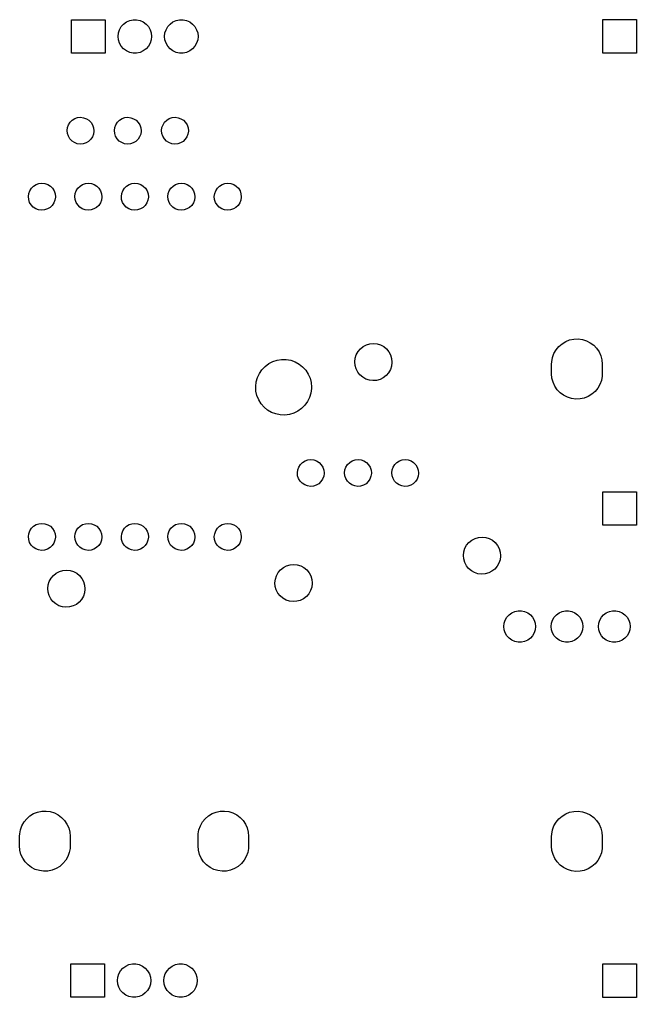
# Model space of a CAD drawing. Extents: x 74 to 204, y -141 to -34.
# Drawn here: x 106.2 to 139.4, y -140.6 to -88 of the extents above; entities that cross this region are included whole.
import ezdxf

# ---------------------------------------------------------------- set-up
doc = ezdxf.new("R2010")
doc.units = 0
doc.layers.add('BLACK', color=7, linetype='CONTINUOUS')

msp = doc.modelspace()

# ---------------------------------------------------------------- linework, layer by layer
at = {"layer": 'BLACK', "linetype": 'CONTINUOUS'}
for p, q in [((108.995, -89.81), (108.995, -88.01)), ((108.995, -88.01), (110.795, -88.01)), ((110.795, -88.01), (110.795, -89.81)), ((111.573, -88.5439), (111.667, -88.381)), ((111.667, -88.381), (111.793, -88.2412)), ((111.793, -88.2412), (111.945, -88.1306)), ((111.945, -88.1306), (112.117, -88.054)), ((112.117, -88.054), (112.301, -88.0149)), ((112.301, -88.0149), (112.489, -88.0149)), ((112.489, -88.0149), (112.673, -88.054)), ((112.673, -88.054), (112.845, -88.1306)), ((112.845, -88.1306), (112.997, -88.2412)), ((112.997, -88.2412), (113.123, -88.381)), ((113.123, -88.381), (113.217, -88.5439)), ((114.073, -88.5439), (114.167, -88.381)), ((114.167, -88.381), (114.293, -88.2412)), ((114.293, -88.2412), (114.445, -88.1306)), ((114.445, -88.1306), (114.617, -88.054)), ((114.617, -88.054), (114.801, -88.0149)), ((114.801, -88.0149), (114.989, -88.0149)), ((114.989, -88.0149), (115.173, -88.054)), ((115.173, -88.054), (115.345, -88.1306)), ((115.345, -88.1306), (115.497, -88.2412)), ((115.497, -88.2412), (115.623, -88.381)), ((115.623, -88.381), (115.717, -88.5439)), ((137.57, -89.8), (137.57, -88)), ((137.57, -88), (139.37, -88)), ((139.37, -88), (139.37, -89.8)), ((111.495, -88.91), (111.515, -88.7229)), ((111.515, -89.0971), (111.495, -88.91)), ((111.515, -88.7229), (111.573, -88.5439)), ((113.217, -88.5439), (113.275, -88.7229)), ((113.275, -88.7229), (113.295, -88.91)), ((113.295, -88.91), (113.275, -89.0971)), ((113.995, -88.91), (114.015, -88.7229)), ((114.015, -89.0971), (113.995, -88.91)), ((114.015, -88.7229), (114.073, -88.5439)), ((115.717, -88.5439), (115.775, -88.7229)), ((115.775, -88.7229), (115.795, -88.91)), ((115.795, -88.91), (115.775, -89.0971)), ((111.573, -89.2761), (111.515, -89.0971)), ((111.667, -89.439), (111.573, -89.2761)), ((113.217, -89.2761), (113.123, -89.439)), ((113.275, -89.0971), (113.217, -89.2761)), ((114.073, -89.2761), (114.015, -89.0971)), ((114.167, -89.439), (114.073, -89.2761)), ((115.717, -89.2761), (115.623, -89.439)), ((115.775, -89.0971), (115.717, -89.2761)), ((110.795, -89.81), (108.995, -89.81)), ((111.793, -89.5788), (111.667, -89.439)), ((111.945, -89.6894), (111.793, -89.5788)), ((112.117, -89.766), (111.945, -89.6894)), ((112.301, -89.8051), (112.117, -89.766)), ((112.489, -89.8051), (112.301, -89.8051)), ((112.673, -89.766), (112.489, -89.8051)), ((112.845, -89.6894), (112.673, -89.766)), ((112.997, -89.5788), (112.845, -89.6894)), ((113.123, -89.439), (112.997, -89.5788)), ((114.293, -89.5788), (114.167, -89.439)), ((114.445, -89.6894), (114.293, -89.5788)), ((114.617, -89.766), (114.445, -89.6894)), ((114.801, -89.8051), (114.617, -89.766)), ((114.989, -89.8051), (114.801, -89.8051)), ((115.173, -89.766), (114.989, -89.8051)), ((115.345, -89.6894), (115.173, -89.766)), ((115.497, -89.5788), (115.345, -89.6894)), ((115.623, -89.439), (115.497, -89.5788)), ((139.37, -89.8), (137.57, -89.8)), ((108.829, -93.6599), (108.916, -93.5249)), ((108.916, -93.5249), (109.031, -93.4126)), ((109.031, -93.4126), (109.167, -93.3285)), ((109.167, -93.3285), (109.319, -93.2768)), ((109.319, -93.2768), (109.479, -93.26)), ((109.479, -93.26), (109.638, -93.279)), ((109.638, -93.279), (109.79, -93.3329)), ((109.79, -93.3329), (109.925, -93.4189)), ((109.925, -93.4189), (110.038, -93.5328)), ((110.038, -93.5328), (110.123, -93.6689)), ((111.369, -93.6599), (111.456, -93.5249)), ((111.456, -93.5249), (111.571, -93.4126)), ((111.571, -93.4126), (111.707, -93.3285)), ((111.707, -93.3285), (111.859, -93.2768)), ((111.859, -93.2768), (112.019, -93.26)), ((112.019, -93.26), (112.178, -93.279)), ((112.178, -93.279), (112.33, -93.3329)), ((112.33, -93.3329), (112.465, -93.4189)), ((112.465, -93.4189), (112.578, -93.5328)), ((112.578, -93.5328), (112.663, -93.6689)), ((113.909, -93.6599), (113.996, -93.5249)), ((113.996, -93.5249), (114.111, -93.4126)), ((114.111, -93.4126), (114.247, -93.3285)), ((114.247, -93.3285), (114.399, -93.2768)), ((114.399, -93.2768), (114.559, -93.26)), ((114.559, -93.26), (114.718, -93.279)), ((114.718, -93.279), (114.87, -93.3329)), ((114.87, -93.3329), (115.005, -93.4189)), ((115.005, -93.4189), (115.118, -93.5328)), ((115.118, -93.5328), (115.203, -93.6689)), ((108.754, -93.9699), (108.774, -93.8107)), ((108.77, -94.1297), (108.754, -93.9699)), ((108.82, -94.282), (108.77, -94.1297)), ((108.774, -93.8107), (108.829, -93.6599)), ((110.171, -94.1591), (110.114, -94.3091)), ((110.123, -93.6689), (110.176, -93.8205)), ((110.194, -94.0001), (110.171, -94.1591)), ((110.176, -93.8205), (110.194, -93.98)), ((110.194, -93.98), (110.194, -94.0001)), ((111.294, -93.9699), (111.314, -93.8107)), ((111.31, -94.1297), (111.294, -93.9699)), ((111.36, -94.282), (111.31, -94.1297)), ((111.314, -93.8107), (111.369, -93.6599)), ((112.711, -94.1591), (112.654, -94.3091)), ((112.663, -93.6689), (112.716, -93.8205)), ((112.734, -94.0001), (112.711, -94.1591)), ((112.716, -93.8205), (112.734, -93.98)), ((112.734, -93.98), (112.734, -94.0001)), ((113.834, -93.9699), (113.854, -93.8107)), ((113.85, -94.1297), (113.834, -93.9699)), ((113.9, -94.282), (113.85, -94.1297)), ((113.854, -93.8107), (113.909, -93.6599)), ((115.251, -94.1591), (115.194, -94.3091)), ((115.203, -93.6689), (115.256, -93.8205)), ((115.274, -94.0001), (115.251, -94.1591)), ((115.256, -93.8205), (115.274, -93.98)), ((115.274, -93.98), (115.274, -94.0001)), ((108.904, -94.4193), (108.82, -94.282)), ((109.015, -94.5348), (108.904, -94.4193)), ((109.149, -94.6227), (109.015, -94.5348)), ((109.3, -94.6786), (109.149, -94.6227)), ((109.459, -94.6998), (109.3, -94.6786)), ((109.619, -94.6853), (109.459, -94.6998)), ((109.771, -94.6357), (109.619, -94.6853)), ((109.909, -94.5535), (109.771, -94.6357)), ((110.026, -94.4428), (109.909, -94.5535)), ((110.114, -94.3091), (110.026, -94.4428)), ((111.444, -94.4193), (111.36, -94.282)), ((111.555, -94.5348), (111.444, -94.4193)), ((111.689, -94.6227), (111.555, -94.5348)), ((111.84, -94.6786), (111.689, -94.6227)), ((111.999, -94.6998), (111.84, -94.6786)), ((112.159, -94.6853), (111.999, -94.6998)), ((112.311, -94.6357), (112.159, -94.6853)), ((112.449, -94.5535), (112.311, -94.6357)), ((112.566, -94.4428), (112.449, -94.5535)), ((112.654, -94.3091), (112.566, -94.4428)), ((113.984, -94.4193), (113.9, -94.282)), ((114.095, -94.5348), (113.984, -94.4193)), ((114.229, -94.6227), (114.095, -94.5348)), ((114.38, -94.6786), (114.229, -94.6227)), ((114.539, -94.6998), (114.38, -94.6786)), ((114.699, -94.6853), (114.539, -94.6998)), ((114.851, -94.6357), (114.699, -94.6853)), ((114.989, -94.5535), (114.851, -94.6357)), ((115.106, -94.4428), (114.989, -94.5535)), ((115.194, -94.3091), (115.106, -94.4428)), ((106.69, -97.3593), (106.745, -97.2073)), ((106.745, -97.2073), (106.833, -97.0713)), ((106.833, -97.0713), (106.948, -96.9581)), ((106.948, -96.9581), (107.086, -96.8733)), ((107.086, -96.8733), (107.239, -96.8211)), ((107.239, -96.8211), (107.4, -96.8042)), ((107.4, -96.8042), (107.561, -96.8234)), ((107.561, -96.8234), (107.713, -96.8777)), ((107.713, -96.8777), (107.85, -96.9644)), ((107.85, -96.9644), (107.964, -97.0792)), ((107.964, -97.0792), (108.05, -97.2164)), ((108.05, -97.2164), (108.103, -97.3692)), ((109.19, -97.3593), (109.245, -97.2073)), ((109.245, -97.2073), (109.333, -97.0713)), ((109.333, -97.0713), (109.448, -96.9581)), ((109.448, -96.9581), (109.586, -96.8733)), ((109.586, -96.8733), (109.739, -96.8211)), ((109.739, -96.8211), (109.9, -96.8042)), ((109.9, -96.8042), (110.061, -96.8234)), ((110.061, -96.8234), (110.213, -96.8777)), ((110.213, -96.8777), (110.35, -96.9644)), ((110.35, -96.9644), (110.464, -97.0792)), ((110.464, -97.0792), (110.55, -97.2164)), ((110.55, -97.2164), (110.603, -97.3692)), ((111.69, -97.3593), (111.745, -97.2073)), ((111.745, -97.2073), (111.833, -97.0713)), ((111.833, -97.0713), (111.948, -96.9581)), ((111.948, -96.9581), (112.086, -96.8733)), ((112.086, -96.8733), (112.239, -96.8211)), ((112.239, -96.8211), (112.4, -96.8042)), ((112.4, -96.8042), (112.561, -96.8234)), ((112.561, -96.8234), (112.713, -96.8777)), ((112.713, -96.8777), (112.85, -96.9644)), ((112.85, -96.9644), (112.964, -97.0792)), ((112.964, -97.0792), (113.05, -97.2164)), ((113.05, -97.2164), (113.103, -97.3692)), ((114.19, -97.3593), (114.245, -97.2073)), ((114.245, -97.2073), (114.333, -97.0713)), ((114.333, -97.0713), (114.448, -96.9581)), ((114.448, -96.9581), (114.586, -96.8733)), ((114.586, -96.8733), (114.739, -96.8211)), ((114.739, -96.8211), (114.9, -96.8042)), ((114.9, -96.8042), (115.061, -96.8234)), ((115.061, -96.8234), (115.213, -96.8777)), ((115.213, -96.8777), (115.35, -96.9644)), ((115.35, -96.9644), (115.464, -97.0792)), ((115.464, -97.0792), (115.55, -97.2164)), ((115.55, -97.2164), (115.603, -97.3692)), ((116.69, -97.3593), (116.745, -97.2073)), ((116.745, -97.2073), (116.833, -97.0713)), ((116.833, -97.0713), (116.948, -96.9581)), ((116.948, -96.9581), (117.086, -96.8733)), ((117.086, -96.8733), (117.239, -96.8211)), ((117.239, -96.8211), (117.4, -96.8042)), ((117.4, -96.8042), (117.561, -96.8234)), ((117.561, -96.8234), (117.713, -96.8777)), ((117.713, -96.8777), (117.85, -96.9644)), ((117.85, -96.9644), (117.964, -97.0792)), ((117.964, -97.0792), (118.05, -97.2164)), ((118.05, -97.2164), (118.103, -97.3692)), ((106.669, -97.5199), (106.69, -97.3593)), ((106.685, -97.6809), (106.669, -97.5199)), ((106.736, -97.8344), (106.685, -97.6809)), ((106.82, -97.9728), (106.736, -97.8344)), ((108.098, -97.7105), (108.041, -97.8618)), ((108.121, -97.5503), (108.098, -97.7105)), ((108.103, -97.3692), (108.121, -97.53)), ((108.121, -97.53), (108.121, -97.5503)), ((109.169, -97.5199), (109.19, -97.3593)), ((109.185, -97.6809), (109.169, -97.5199)), ((109.236, -97.8344), (109.185, -97.6809)), ((109.32, -97.9728), (109.236, -97.8344)), ((110.598, -97.7105), (110.541, -97.8618)), ((110.621, -97.5503), (110.598, -97.7105)), ((110.603, -97.3692), (110.621, -97.53)), ((110.621, -97.53), (110.621, -97.5503)), ((111.669, -97.5199), (111.69, -97.3593)), ((111.685, -97.6809), (111.669, -97.5199)), ((111.736, -97.8344), (111.685, -97.6809)), ((111.82, -97.9728), (111.736, -97.8344)), ((113.098, -97.7105), (113.041, -97.8618)), ((113.121, -97.5503), (113.098, -97.7105)), ((113.103, -97.3692), (113.121, -97.53)), ((113.121, -97.53), (113.121, -97.5503)), ((114.169, -97.5199), (114.19, -97.3593)), ((114.185, -97.6809), (114.169, -97.5199)), ((114.236, -97.8344), (114.185, -97.6809)), ((114.32, -97.9728), (114.236, -97.8344)), ((115.598, -97.7105), (115.541, -97.8618)), ((115.621, -97.5503), (115.598, -97.7105)), ((115.603, -97.3692), (115.621, -97.53)), ((115.621, -97.53), (115.621, -97.5503)), ((116.669, -97.5199), (116.69, -97.3593)), ((116.685, -97.6809), (116.669, -97.5199)), ((116.736, -97.8344), (116.685, -97.6809)), ((116.82, -97.9728), (116.736, -97.8344)), ((118.098, -97.7105), (118.041, -97.8618)), ((118.121, -97.5503), (118.098, -97.7105)), ((118.103, -97.3692), (118.121, -97.53)), ((118.121, -97.53), (118.121, -97.5503)), ((106.932, -98.0892), (106.82, -97.9728)), ((107.068, -98.1778), (106.932, -98.0892)), ((107.219, -98.2342), (107.068, -98.1778)), ((107.38, -98.2556), (107.219, -98.2342)), ((107.541, -98.241), (107.38, -98.2556)), ((107.695, -98.191), (107.541, -98.241)), ((107.834, -98.1081), (107.695, -98.191)), ((107.951, -97.9965), (107.834, -98.1081)), ((108.041, -97.8618), (107.951, -97.9965)), ((109.432, -98.0892), (109.32, -97.9728)), ((109.568, -98.1778), (109.432, -98.0892)), ((109.719, -98.2342), (109.568, -98.1778)), ((109.88, -98.2556), (109.719, -98.2342)), ((110.041, -98.241), (109.88, -98.2556)), ((110.195, -98.191), (110.041, -98.241)), ((110.334, -98.1081), (110.195, -98.191)), ((110.451, -97.9965), (110.334, -98.1081)), ((110.541, -97.8618), (110.451, -97.9965)), ((111.932, -98.0892), (111.82, -97.9728)), ((112.068, -98.1778), (111.932, -98.0892)), ((112.219, -98.2342), (112.068, -98.1778)), ((112.38, -98.2556), (112.219, -98.2342)), ((112.541, -98.241), (112.38, -98.2556)), ((112.695, -98.191), (112.541, -98.241)), ((112.834, -98.1081), (112.695, -98.191)), ((112.951, -97.9965), (112.834, -98.1081)), ((113.041, -97.8618), (112.951, -97.9965)), ((114.432, -98.0892), (114.32, -97.9728)), ((114.568, -98.1778), (114.432, -98.0892)), ((114.719, -98.2342), (114.568, -98.1778)), ((114.88, -98.2556), (114.719, -98.2342)), ((115.041, -98.241), (114.88, -98.2556)), ((115.195, -98.191), (115.041, -98.241)), ((115.334, -98.1081), (115.195, -98.191)), ((115.451, -97.9965), (115.334, -98.1081)), ((115.541, -97.8618), (115.451, -97.9965)), ((116.932, -98.0892), (116.82, -97.9728)), ((117.068, -98.1778), (116.932, -98.0892)), ((117.219, -98.2342), (117.068, -98.1778)), ((117.38, -98.2556), (117.219, -98.2342)), ((117.541, -98.241), (117.38, -98.2556)), ((117.695, -98.191), (117.541, -98.241)), ((117.834, -98.1081), (117.695, -98.191)), ((117.951, -97.9965), (117.834, -98.1081)), ((118.041, -97.8618), (117.951, -97.9965)), ((135.779, -105.237), (136.004, -105.19)), ((136.004, -105.19), (136.234, -105.182)), ((136.234, -105.182), (136.462, -105.212)), ((136.462, -105.212), (136.682, -105.28)), ((124.397, -105.861), (124.522, -105.712)), ((124.522, -105.712), (124.674, -105.589)), ((124.674, -105.589), (124.847, -105.499)), ((124.847, -105.499), (125.035, -105.444)), ((125.035, -105.444), (125.229, -105.426)), ((125.229, -105.426), (125.423, -105.446)), ((125.423, -105.446), (125.61, -105.504)), ((125.61, -105.504), (125.781, -105.597)), ((125.781, -105.597), (125.932, -105.721)), ((125.932, -105.721), (126.055, -105.873)), ((135.049, -105.77), (135.195, -105.592)), ((135.195, -105.592), (135.369, -105.441)), ((135.369, -105.441), (135.565, -105.322)), ((135.565, -105.322), (135.779, -105.237)), ((136.682, -105.28), (136.887, -105.384)), ((136.887, -105.384), (137.071, -105.521)), ((137.071, -105.521), (137.23, -105.688)), ((137.23, -105.688), (137.358, -105.879)), ((124.222, -106.412), (124.244, -106.218)), ((124.244, -106.218), (124.303, -106.032)), ((124.303, -106.032), (124.397, -105.861)), ((126.055, -105.873), (126.147, -106.045)), ((126.147, -106.045), (126.203, -106.232)), ((126.203, -106.232), (126.222, -106.426)), ((134.816, -106.412), (134.857, -106.186)), ((134.857, -106.186), (134.935, -105.97)), ((134.935, -105.97), (135.049, -105.77)), ((137.358, -105.879), (137.453, -106.088)), ((137.453, -106.088), (137.511, -106.311)), ((119.229, -106.836), (119.399, -106.658)), ((119.399, -106.658), (119.596, -106.511)), ((119.596, -106.511), (119.814, -106.397)), ((119.814, -106.397), (120.047, -106.321)), ((120.047, -106.321), (120.29, -106.284)), ((120.29, -106.284), (120.536, -106.287)), ((120.536, -106.287), (120.778, -106.33)), ((120.778, -106.33), (121.01, -106.412)), ((121.01, -106.412), (121.225, -106.531)), ((121.225, -106.531), (121.418, -106.683)), ((121.418, -106.683), (121.583, -106.865)), ((124.238, -106.607), (124.222, -106.412)), ((124.292, -106.794), (124.238, -106.607)), ((124.381, -106.968), (124.292, -106.794)), ((126.197, -106.648), (126.136, -106.833)), ((126.222, -106.454), (126.197, -106.648)), ((126.222, -106.426), (126.222, -106.454)), ((134.81, -106.54), (134.816, -106.412)), ((134.81, -107.06), (134.81, -106.54)), ((137.511, -106.311), (137.53, -106.54)), ((137.53, -106.54), (137.53, -107.06)), ((118.922, -107.499), (118.987, -107.262)), ((118.987, -107.262), (119.091, -107.039)), ((119.091, -107.039), (119.229, -106.836)), ((121.583, -106.865), (121.717, -107.071)), ((121.717, -107.071), (121.815, -107.297)), ((121.815, -107.297), (121.875, -107.535)), ((124.503, -107.121), (124.381, -106.968)), ((124.651, -107.247), (124.503, -107.121)), ((124.822, -107.342), (124.651, -107.247)), ((125.758, -107.27), (125.584, -107.358)), ((125.912, -107.15), (125.758, -107.27)), ((126.039, -107.002), (125.912, -107.15)), ((126.136, -106.833), (126.039, -107.002)), ((134.829, -107.289), (134.81, -107.06)), ((134.887, -107.512), (134.829, -107.289)), ((137.524, -107.188), (137.483, -107.414)), ((137.53, -107.06), (137.524, -107.188)), ((118.895, -107.743), (118.922, -107.499)), ((118.91, -107.989), (118.895, -107.743)), ((121.875, -107.535), (121.895, -107.78)), ((121.895, -107.78), (121.893, -107.853)), ((125.007, -107.403), (124.822, -107.342)), ((125.201, -107.426), (125.007, -107.403)), ((125.396, -107.411), (125.201, -107.426)), ((125.584, -107.358), (125.396, -107.411)), ((134.982, -107.721), (134.887, -107.512)), ((135.11, -107.912), (134.982, -107.721)), ((137.291, -107.83), (137.145, -108.008)), ((137.405, -107.63), (137.291, -107.83)), ((137.483, -107.414), (137.405, -107.63)), ((118.964, -108.229), (118.91, -107.989)), ((119.056, -108.456), (118.964, -108.229)), ((121.79, -108.332), (121.681, -108.553)), ((121.861, -108.097), (121.79, -108.332)), ((121.893, -107.853), (121.861, -108.097)), ((135.269, -108.079), (135.11, -107.912)), ((135.453, -108.216), (135.269, -108.079)), ((135.658, -108.32), (135.453, -108.216)), ((135.878, -108.388), (135.658, -108.32)), ((136.561, -108.363), (136.336, -108.41)), ((136.775, -108.278), (136.561, -108.363)), ((136.971, -108.159), (136.775, -108.278)), ((137.145, -108.008), (136.971, -108.159)), ((119.185, -108.666), (119.056, -108.456)), ((119.346, -108.852), (119.185, -108.666)), ((119.535, -109.009), (119.346, -108.852)), ((121.537, -108.752), (121.363, -108.926)), ((121.681, -108.553), (121.537, -108.752)), ((136.106, -108.418), (135.878, -108.388)), ((136.336, -108.41), (136.106, -108.418)), ((119.747, -109.133), (119.535, -109.009)), ((119.977, -109.22), (119.747, -109.133)), ((120.217, -109.269), (119.977, -109.22)), ((120.463, -109.278), (120.217, -109.269)), ((120.707, -109.247), (120.463, -109.278)), ((120.942, -109.177), (120.707, -109.247)), ((121.163, -109.068), (120.942, -109.177)), ((121.363, -108.926), (121.163, -109.068)), ((121.209, -112.075), (121.296, -111.94)), ((121.296, -111.94), (121.411, -111.828)), ((121.411, -111.828), (121.547, -111.744)), ((121.547, -111.744), (121.699, -111.692)), ((121.699, -111.692), (121.859, -111.675)), ((121.859, -111.675), (122.018, -111.694)), ((122.018, -111.694), (122.169, -111.748)), ((122.169, -111.748), (122.305, -111.834)), ((122.305, -111.834), (122.418, -111.948)), ((122.418, -111.948), (122.503, -112.084)), ((123.749, -112.075), (123.836, -111.94)), ((123.836, -111.94), (123.951, -111.828)), ((123.951, -111.828), (124.087, -111.744)), ((124.087, -111.744), (124.239, -111.692)), ((124.239, -111.692), (124.399, -111.675)), ((124.399, -111.675), (124.558, -111.694)), ((124.558, -111.694), (124.709, -111.748)), ((124.709, -111.748), (124.845, -111.834)), ((124.845, -111.834), (124.958, -111.948)), ((124.958, -111.948), (125.043, -112.084)), ((126.289, -112.075), (126.376, -111.94)), ((126.376, -111.94), (126.491, -111.828)), ((126.491, -111.828), (126.627, -111.744)), ((126.627, -111.744), (126.779, -111.692)), ((126.779, -111.692), (126.939, -111.675)), ((126.939, -111.675), (127.098, -111.694)), ((127.098, -111.694), (127.249, -111.748)), ((127.249, -111.748), (127.385, -111.834)), ((127.385, -111.834), (127.498, -111.948)), ((127.498, -111.948), (127.583, -112.084)), ((121.134, -112.385), (121.154, -112.226)), ((121.15, -112.545), (121.134, -112.385)), ((121.2, -112.697), (121.15, -112.545)), ((121.154, -112.226), (121.209, -112.075)), ((122.551, -112.574), (122.494, -112.724)), ((122.503, -112.084), (122.556, -112.235)), ((122.574, -112.415), (122.551, -112.574)), ((122.556, -112.235), (122.574, -112.395)), ((122.574, -112.395), (122.574, -112.415)), ((123.674, -112.385), (123.694, -112.226)), ((123.69, -112.545), (123.674, -112.385)), ((123.74, -112.697), (123.69, -112.545)), ((123.694, -112.226), (123.749, -112.075)), ((125.091, -112.574), (125.034, -112.724)), ((125.043, -112.084), (125.096, -112.235)), ((125.114, -112.415), (125.091, -112.574)), ((125.096, -112.235), (125.114, -112.395)), ((125.114, -112.395), (125.114, -112.415)), ((126.214, -112.385), (126.234, -112.226)), ((126.23, -112.545), (126.214, -112.385)), ((126.28, -112.697), (126.23, -112.545)), ((126.234, -112.226), (126.289, -112.075)), ((127.631, -112.574), (127.574, -112.724)), ((127.583, -112.084), (127.636, -112.235)), ((127.654, -112.415), (127.631, -112.574)), ((127.636, -112.235), (127.654, -112.395)), ((127.654, -112.395), (127.654, -112.415)), ((121.283, -112.834), (121.2, -112.697)), ((121.395, -112.95), (121.283, -112.834)), ((121.529, -113.038), (121.395, -112.95)), ((121.68, -113.094), (121.529, -113.038)), ((121.839, -113.115), (121.68, -113.094)), ((121.999, -113.1), (121.839, -113.115)), ((122.151, -113.051), (121.999, -113.1)), ((122.289, -112.969), (122.151, -113.051)), ((122.405, -112.858), (122.289, -112.969)), ((122.494, -112.724), (122.405, -112.858)), ((123.823, -112.834), (123.74, -112.697)), ((123.935, -112.95), (123.823, -112.834)), ((124.069, -113.038), (123.935, -112.95)), ((124.22, -113.094), (124.069, -113.038)), ((124.379, -113.115), (124.22, -113.094)), ((124.539, -113.1), (124.379, -113.115)), ((124.691, -113.051), (124.539, -113.1)), ((124.829, -112.969), (124.691, -113.051)), ((124.945, -112.858), (124.829, -112.969)), ((125.034, -112.724), (124.945, -112.858)), ((126.363, -112.834), (126.28, -112.697)), ((126.475, -112.95), (126.363, -112.834)), ((126.609, -113.038), (126.475, -112.95)), ((126.76, -113.094), (126.609, -113.038)), ((126.919, -113.115), (126.76, -113.094)), ((127.079, -113.1), (126.919, -113.115)), ((127.231, -113.051), (127.079, -113.1)), ((127.369, -112.969), (127.231, -113.051)), ((127.485, -112.858), (127.369, -112.969)), ((127.574, -112.724), (127.485, -112.858)), ((137.57, -115.2), (137.57, -113.4)), ((137.57, -113.4), (139.37, -113.4)), ((139.37, -113.4), (139.37, -115.2)), ((106.948, -115.258), (107.086, -115.173)), ((107.086, -115.173), (107.239, -115.121)), ((107.239, -115.121), (107.4, -115.104)), ((107.4, -115.104), (107.561, -115.123)), ((107.561, -115.123), (107.713, -115.178)), ((107.713, -115.178), (107.85, -115.264)), ((109.448, -115.258), (109.586, -115.173)), ((109.586, -115.173), (109.739, -115.121)), ((109.739, -115.121), (109.9, -115.104)), ((109.9, -115.104), (110.061, -115.123)), ((110.061, -115.123), (110.213, -115.178)), ((110.213, -115.178), (110.35, -115.264)), ((111.948, -115.258), (112.086, -115.173)), ((112.086, -115.173), (112.239, -115.121)), ((112.239, -115.121), (112.4, -115.104)), ((112.4, -115.104), (112.561, -115.123)), ((112.561, -115.123), (112.713, -115.178)), ((112.713, -115.178), (112.85, -115.264)), ((114.448, -115.258), (114.586, -115.173)), ((114.586, -115.173), (114.739, -115.121)), ((114.739, -115.121), (114.9, -115.104)), ((114.9, -115.104), (115.061, -115.123)), ((115.061, -115.123), (115.213, -115.178)), ((115.213, -115.178), (115.35, -115.264)), ((116.948, -115.258), (117.086, -115.173)), ((117.086, -115.173), (117.239, -115.121)), ((117.239, -115.121), (117.4, -115.104)), ((117.4, -115.104), (117.561, -115.123)), ((117.561, -115.123), (117.713, -115.178)), ((117.713, -115.178), (117.85, -115.264)), ((139.37, -115.2), (137.57, -115.2)), ((106.669, -115.82), (106.69, -115.659)), ((106.69, -115.659), (106.745, -115.507)), ((106.745, -115.507), (106.833, -115.371)), ((106.833, -115.371), (106.948, -115.258)), ((107.85, -115.264), (107.964, -115.379)), ((107.964, -115.379), (108.05, -115.516)), ((108.05, -115.516), (108.103, -115.669)), ((108.103, -115.669), (108.121, -115.83)), ((109.169, -115.82), (109.19, -115.659)), ((109.19, -115.659), (109.245, -115.507)), ((109.245, -115.507), (109.333, -115.371)), ((109.333, -115.371), (109.448, -115.258)), ((110.35, -115.264), (110.464, -115.379)), ((110.464, -115.379), (110.55, -115.516)), ((110.55, -115.516), (110.603, -115.669)), ((110.603, -115.669), (110.621, -115.83)), ((111.669, -115.82), (111.69, -115.659)), ((111.69, -115.659), (111.745, -115.507)), ((111.745, -115.507), (111.833, -115.371)), ((111.833, -115.371), (111.948, -115.258)), ((112.85, -115.264), (112.964, -115.379)), ((112.964, -115.379), (113.05, -115.516)), ((113.05, -115.516), (113.103, -115.669)), ((113.103, -115.669), (113.121, -115.83)), ((114.169, -115.82), (114.19, -115.659)), ((114.19, -115.659), (114.245, -115.507)), ((114.245, -115.507), (114.333, -115.371)), ((114.333, -115.371), (114.448, -115.258)), ((115.35, -115.264), (115.464, -115.379)), ((115.464, -115.379), (115.55, -115.516)), ((115.55, -115.516), (115.603, -115.669)), ((115.603, -115.669), (115.621, -115.83)), ((116.669, -115.82), (116.69, -115.659)), ((116.69, -115.659), (116.745, -115.507)), ((116.745, -115.507), (116.833, -115.371)), ((116.833, -115.371), (116.948, -115.258)), ((117.85, -115.264), (117.964, -115.379)), ((117.964, -115.379), (118.05, -115.516)), ((118.05, -115.516), (118.103, -115.669)), ((118.103, -115.669), (118.121, -115.83)), ((106.685, -115.981), (106.669, -115.82)), ((106.736, -116.134), (106.685, -115.981)), ((106.82, -116.273), (106.736, -116.134)), ((108.041, -116.162), (107.951, -116.297)), ((108.098, -116.01), (108.041, -116.162)), ((108.121, -115.85), (108.098, -116.01)), ((108.121, -115.83), (108.121, -115.85)), ((109.185, -115.981), (109.169, -115.82)), ((109.236, -116.134), (109.185, -115.981)), ((109.32, -116.273), (109.236, -116.134)), ((110.541, -116.162), (110.451, -116.297)), ((110.598, -116.01), (110.541, -116.162)), ((110.621, -115.85), (110.598, -116.01)), ((110.621, -115.83), (110.621, -115.85)), ((111.685, -115.981), (111.669, -115.82)), ((111.736, -116.134), (111.685, -115.981)), ((111.82, -116.273), (111.736, -116.134)), ((113.041, -116.162), (112.951, -116.297)), ((113.098, -116.01), (113.041, -116.162)), ((113.121, -115.85), (113.098, -116.01)), ((113.121, -115.83), (113.121, -115.85)), ((114.185, -115.981), (114.169, -115.82)), ((114.236, -116.134), (114.185, -115.981)), ((114.32, -116.273), (114.236, -116.134)), ((115.541, -116.162), (115.451, -116.297)), ((115.598, -116.01), (115.541, -116.162)), ((115.621, -115.85), (115.598, -116.01)), ((115.621, -115.83), (115.621, -115.85)), ((116.685, -115.981), (116.669, -115.82)), ((116.736, -116.134), (116.685, -115.981)), ((116.82, -116.273), (116.736, -116.134)), ((118.041, -116.162), (117.951, -116.297)), ((118.098, -116.01), (118.041, -116.162)), ((118.121, -115.85), (118.098, -116.01)), ((118.121, -115.83), (118.121, -115.85)), ((130.239, -116.275), (130.364, -116.126)), ((130.364, -116.126), (130.516, -116.003)), ((130.516, -116.003), (130.689, -115.913)), ((130.689, -115.913), (130.877, -115.858)), ((130.877, -115.858), (131.071, -115.84)), ((131.071, -115.84), (131.265, -115.86)), ((131.265, -115.86), (131.452, -115.918)), ((131.452, -115.918), (131.623, -116.011)), ((131.623, -116.011), (131.774, -116.135)), ((131.774, -116.135), (131.897, -116.287)), ((106.932, -116.389), (106.82, -116.273)), ((107.068, -116.478), (106.932, -116.389)), ((107.219, -116.534), (107.068, -116.478)), ((107.38, -116.556), (107.219, -116.534)), ((107.541, -116.541), (107.38, -116.556)), ((107.695, -116.491), (107.541, -116.541)), ((107.834, -116.408), (107.695, -116.491)), ((107.951, -116.297), (107.834, -116.408)), ((109.432, -116.389), (109.32, -116.273)), ((109.568, -116.478), (109.432, -116.389)), ((109.719, -116.534), (109.568, -116.478)), ((109.88, -116.556), (109.719, -116.534)), ((110.041, -116.541), (109.88, -116.556)), ((110.195, -116.491), (110.041, -116.541)), ((110.334, -116.408), (110.195, -116.491)), ((110.451, -116.297), (110.334, -116.408)), ((111.932, -116.389), (111.82, -116.273)), ((112.068, -116.478), (111.932, -116.389)), ((112.219, -116.534), (112.068, -116.478)), ((112.38, -116.556), (112.219, -116.534)), ((112.541, -116.541), (112.38, -116.556)), ((112.695, -116.491), (112.541, -116.541)), ((112.834, -116.408), (112.695, -116.491)), ((112.951, -116.297), (112.834, -116.408)), ((114.432, -116.389), (114.32, -116.273)), ((114.568, -116.478), (114.432, -116.389)), ((114.719, -116.534), (114.568, -116.478)), ((114.88, -116.556), (114.719, -116.534)), ((115.041, -116.541), (114.88, -116.556)), ((115.195, -116.491), (115.041, -116.541)), ((115.334, -116.408), (115.195, -116.491)), ((115.451, -116.297), (115.334, -116.408)), ((116.932, -116.389), (116.82, -116.273)), ((117.068, -116.478), (116.932, -116.389)), ((117.219, -116.534), (117.068, -116.478)), ((117.38, -116.556), (117.219, -116.534)), ((117.541, -116.541), (117.38, -116.556)), ((117.695, -116.491), (117.541, -116.541)), ((117.834, -116.408), (117.695, -116.491)), ((117.951, -116.297), (117.834, -116.408)), ((130.064, -116.826), (130.086, -116.632)), ((130.086, -116.632), (130.145, -116.446)), ((130.145, -116.446), (130.239, -116.275)), ((131.897, -116.287), (131.989, -116.459)), ((131.989, -116.459), (132.045, -116.646)), ((132.045, -116.646), (132.064, -116.84)), ((120.742, -117.331), (120.936, -117.313)), ((120.936, -117.313), (121.13, -117.334)), ((130.08, -117.021), (130.064, -116.826)), ((130.134, -117.208), (130.08, -117.021)), ((130.223, -117.382), (130.134, -117.208)), ((131.978, -117.247), (131.881, -117.416)), ((132.039, -117.062), (131.978, -117.247)), ((132.064, -116.868), (132.039, -117.062)), ((132.064, -116.84), (132.064, -116.868)), ((108.012, -117.904), (108.164, -117.781)), ((108.164, -117.781), (108.337, -117.691)), ((108.337, -117.691), (108.525, -117.636)), ((108.525, -117.636), (108.719, -117.618)), ((108.719, -117.618), (108.913, -117.638)), ((108.913, -117.638), (109.1, -117.696)), ((109.1, -117.696), (109.271, -117.789)), ((109.271, -117.789), (109.422, -117.913)), ((120.01, -117.919), (120.104, -117.748)), ((120.104, -117.748), (120.23, -117.599)), ((120.23, -117.599), (120.382, -117.476)), ((120.382, -117.476), (120.555, -117.386)), ((120.555, -117.386), (120.742, -117.331)), ((121.13, -117.334), (121.317, -117.391)), ((121.317, -117.391), (121.489, -117.484)), ((121.489, -117.484), (121.639, -117.609)), ((121.639, -117.609), (121.762, -117.76)), ((121.762, -117.76), (121.854, -117.932)), ((130.345, -117.535), (130.223, -117.382)), ((130.493, -117.661), (130.345, -117.535)), ((130.664, -117.756), (130.493, -117.661)), ((130.849, -117.817), (130.664, -117.756)), ((131.043, -117.84), (130.849, -117.817)), ((131.238, -117.825), (131.043, -117.84)), ((131.426, -117.772), (131.238, -117.825)), ((131.6, -117.684), (131.426, -117.772)), ((131.754, -117.564), (131.6, -117.684)), ((131.881, -117.416), (131.754, -117.564)), ((107.734, -118.41), (107.793, -118.224)), ((107.793, -118.224), (107.887, -118.053)), ((107.887, -118.053), (108.012, -117.904)), ((109.422, -117.913), (109.545, -118.065)), ((109.545, -118.065), (109.637, -118.237)), ((109.637, -118.237), (109.693, -118.424)), ((119.929, -118.299), (119.951, -118.105)), ((119.946, -118.494), (119.929, -118.299)), ((119.951, -118.105), (120.01, -117.919)), ((121.854, -117.932), (121.91, -118.119)), ((121.929, -118.341), (121.905, -118.535)), ((121.91, -118.119), (121.929, -118.313)), ((121.929, -118.313), (121.929, -118.341)), ((107.712, -118.604), (107.734, -118.41)), ((107.728, -118.799), (107.712, -118.604)), ((107.782, -118.986), (107.728, -118.799)), ((109.687, -118.84), (109.626, -119.025)), ((109.712, -118.646), (109.687, -118.84)), ((109.693, -118.424), (109.712, -118.618)), ((109.712, -118.618), (109.712, -118.646)), ((120, -118.681), (119.946, -118.494)), ((120.089, -118.855), (120, -118.681)), ((120.21, -119.008), (120.089, -118.855)), ((121.747, -118.89), (121.619, -119.037)), ((121.843, -118.72), (121.747, -118.89)), ((121.905, -118.535), (121.843, -118.72)), ((107.871, -119.16), (107.782, -118.986)), ((107.993, -119.313), (107.871, -119.16)), ((108.141, -119.439), (107.993, -119.313)), ((109.402, -119.342), (109.248, -119.462)), ((109.529, -119.194), (109.402, -119.342)), ((109.626, -119.025), (109.529, -119.194)), ((120.359, -119.134), (120.21, -119.008)), ((120.529, -119.23), (120.359, -119.134)), ((120.715, -119.29), (120.529, -119.23)), ((120.908, -119.313), (120.715, -119.29)), ((121.103, -119.298), (120.908, -119.313)), ((121.291, -119.246), (121.103, -119.298)), ((121.465, -119.158), (121.291, -119.246)), ((121.619, -119.037), (121.465, -119.158)), ((108.312, -119.534), (108.141, -119.439)), ((108.497, -119.595), (108.312, -119.534)), ((108.691, -119.618), (108.497, -119.595)), ((108.886, -119.603), (108.691, -119.618)), ((109.074, -119.55), (108.886, -119.603)), ((109.248, -119.462), (109.074, -119.55)), ((132.527, -120.018), (132.671, -119.914)), ((132.671, -119.914), (132.833, -119.842)), ((132.833, -119.842), (133.007, -119.805)), ((133.007, -119.805), (133.185, -119.805)), ((133.185, -119.805), (133.359, -119.842)), ((133.359, -119.842), (133.521, -119.914)), ((133.521, -119.914), (133.665, -120.018)), ((135.067, -120.018), (135.211, -119.914)), ((135.211, -119.914), (135.373, -119.842)), ((135.373, -119.842), (135.547, -119.805)), ((135.547, -119.805), (135.725, -119.805)), ((135.725, -119.805), (135.899, -119.842)), ((135.899, -119.842), (136.061, -119.914)), ((136.061, -119.914), (136.205, -120.018)), ((137.607, -120.018), (137.751, -119.914)), ((137.751, -119.914), (137.913, -119.842)), ((137.913, -119.842), (138.087, -119.805)), ((138.087, -119.805), (138.265, -119.805)), ((138.265, -119.805), (138.439, -119.842)), ((138.439, -119.842), (138.601, -119.914)), ((138.601, -119.914), (138.745, -120.018)), ((132.246, -120.65), (132.265, -120.473)), ((132.265, -120.473), (132.319, -120.304)), ((132.319, -120.304), (132.408, -120.15)), ((132.408, -120.15), (132.527, -120.018)), ((133.665, -120.018), (133.784, -120.15)), ((133.784, -120.15), (133.873, -120.304)), ((133.873, -120.304), (133.927, -120.473)), ((133.927, -120.473), (133.946, -120.65)), ((134.786, -120.65), (134.805, -120.473)), ((134.805, -120.473), (134.859, -120.304)), ((134.859, -120.304), (134.948, -120.15)), ((134.948, -120.15), (135.067, -120.018)), ((136.205, -120.018), (136.324, -120.15)), ((136.324, -120.15), (136.413, -120.304)), ((136.413, -120.304), (136.467, -120.473)), ((136.467, -120.473), (136.486, -120.65)), ((137.326, -120.65), (137.345, -120.473)), ((137.345, -120.473), (137.399, -120.304)), ((137.399, -120.304), (137.488, -120.15)), ((137.488, -120.15), (137.607, -120.018)), ((138.745, -120.018), (138.864, -120.15)), ((138.864, -120.15), (138.953, -120.304)), ((138.953, -120.304), (139.007, -120.473)), ((139.007, -120.473), (139.026, -120.65)), ((132.265, -120.827), (132.246, -120.65)), ((132.319, -120.996), (132.265, -120.827)), ((132.408, -121.15), (132.319, -120.996)), ((133.873, -120.996), (133.784, -121.15)), ((133.927, -120.827), (133.873, -120.996)), ((133.946, -120.65), (133.927, -120.827)), ((134.805, -120.827), (134.786, -120.65)), ((134.859, -120.996), (134.805, -120.827)), ((134.948, -121.15), (134.859, -120.996)), ((136.413, -120.996), (136.324, -121.15)), ((136.467, -120.827), (136.413, -120.996)), ((136.486, -120.65), (136.467, -120.827)), ((137.345, -120.827), (137.326, -120.65)), ((137.399, -120.996), (137.345, -120.827)), ((137.488, -121.15), (137.399, -120.996)), ((138.953, -120.996), (138.864, -121.15)), ((139.007, -120.827), (138.953, -120.996)), ((139.026, -120.65), (139.007, -120.827)), ((132.527, -121.282), (132.408, -121.15)), ((132.671, -121.386), (132.527, -121.282)), ((132.833, -121.458), (132.671, -121.386)), ((133.007, -121.495), (132.833, -121.458)), ((133.185, -121.495), (133.007, -121.495)), ((133.359, -121.458), (133.185, -121.495)), ((133.521, -121.386), (133.359, -121.458)), ((133.665, -121.282), (133.521, -121.386)), ((133.784, -121.15), (133.665, -121.282)), ((135.067, -121.282), (134.948, -121.15)), ((135.211, -121.386), (135.067, -121.282)), ((135.373, -121.458), (135.211, -121.386)), ((135.547, -121.495), (135.373, -121.458)), ((135.725, -121.495), (135.547, -121.495)), ((135.899, -121.458), (135.725, -121.495)), ((136.061, -121.386), (135.899, -121.458)), ((136.205, -121.282), (136.061, -121.386)), ((136.324, -121.15), (136.205, -121.282)), ((137.607, -121.282), (137.488, -121.15)), ((137.751, -121.386), (137.607, -121.282)), ((137.913, -121.458), (137.751, -121.386)), ((138.087, -121.495), (137.913, -121.458)), ((138.265, -121.495), (138.087, -121.495)), ((138.439, -121.458), (138.265, -121.495)), ((138.601, -121.386), (138.439, -121.458)), ((138.745, -121.282), (138.601, -121.386)), ((138.864, -121.15), (138.745, -121.282)), ((106.434, -131.17), (106.58, -130.992)), ((106.58, -130.992), (106.754, -130.841)), ((106.754, -130.841), (106.95, -130.722)), ((106.95, -130.722), (107.164, -130.637)), ((107.164, -130.637), (107.389, -130.59)), ((107.389, -130.59), (107.619, -130.582)), ((107.619, -130.582), (107.847, -130.612)), ((107.847, -130.612), (108.067, -130.68)), ((108.067, -130.68), (108.272, -130.784)), ((108.272, -130.784), (108.456, -130.921)), ((108.456, -130.921), (108.615, -131.088)), ((116.034, -131.17), (116.18, -130.992)), ((116.18, -130.992), (116.354, -130.841)), ((116.354, -130.841), (116.55, -130.722)), ((116.55, -130.722), (116.764, -130.637)), ((116.764, -130.637), (116.989, -130.59)), ((116.989, -130.59), (117.219, -130.582)), ((117.219, -130.582), (117.447, -130.612)), ((117.447, -130.612), (117.667, -130.68)), ((117.667, -130.68), (117.872, -130.784)), ((117.872, -130.784), (118.056, -130.921)), ((118.056, -130.921), (118.215, -131.088)), ((135.195, -131.002), (135.369, -130.851)), ((135.369, -130.851), (135.565, -130.732)), ((135.565, -130.732), (135.779, -130.647)), ((135.779, -130.647), (136.004, -130.6)), ((136.004, -130.6), (136.234, -130.592)), ((136.234, -130.592), (136.462, -130.622)), ((136.462, -130.622), (136.682, -130.69)), ((136.682, -130.69), (136.887, -130.794)), ((136.887, -130.794), (137.071, -130.931)), ((137.071, -130.931), (137.23, -131.098)), ((106.242, -131.586), (106.32, -131.37)), ((106.32, -131.37), (106.434, -131.17)), ((108.615, -131.088), (108.743, -131.279)), ((108.743, -131.279), (108.838, -131.488)), ((108.838, -131.488), (108.896, -131.711)), ((115.842, -131.586), (115.92, -131.37)), ((115.92, -131.37), (116.034, -131.17)), ((118.215, -131.088), (118.343, -131.279)), ((118.343, -131.279), (118.438, -131.488)), ((118.438, -131.488), (118.496, -131.711)), ((134.857, -131.596), (134.935, -131.38)), ((134.935, -131.38), (135.049, -131.18)), ((135.049, -131.18), (135.195, -131.002)), ((137.23, -131.098), (137.358, -131.289)), ((137.358, -131.289), (137.453, -131.498)), ((137.453, -131.498), (137.511, -131.721)), ((106.195, -131.94), (106.201, -131.812)), ((106.195, -132.46), (106.195, -131.94)), ((106.201, -131.812), (106.242, -131.586)), ((108.896, -131.711), (108.915, -131.94)), ((108.915, -131.94), (108.915, -132.46)), ((115.795, -131.94), (115.801, -131.812)), ((115.795, -132.46), (115.795, -131.94)), ((115.801, -131.812), (115.842, -131.586)), ((118.496, -131.711), (118.515, -131.94)), ((118.515, -131.94), (118.515, -132.46)), ((134.81, -131.95), (134.816, -131.822)), ((134.81, -132.47), (134.81, -131.95)), ((134.816, -131.822), (134.857, -131.596)), ((137.511, -131.721), (137.53, -131.95)), ((137.53, -131.95), (137.53, -132.47)), ((106.214, -132.689), (106.195, -132.46)), ((108.915, -132.46), (108.909, -132.588)), ((115.814, -132.689), (115.795, -132.46)), ((118.515, -132.46), (118.509, -132.588)), ((134.829, -132.699), (134.81, -132.47)), ((137.53, -132.47), (137.524, -132.598)), ((106.272, -132.912), (106.214, -132.689)), ((106.367, -133.121), (106.272, -132.912)), ((108.79, -133.03), (108.676, -133.23)), ((108.868, -132.814), (108.79, -133.03)), ((108.909, -132.588), (108.868, -132.814)), ((115.872, -132.912), (115.814, -132.689)), ((115.967, -133.121), (115.872, -132.912)), ((118.39, -133.03), (118.276, -133.23)), ((118.468, -132.814), (118.39, -133.03)), ((118.509, -132.588), (118.468, -132.814)), ((134.887, -132.922), (134.829, -132.699)), ((134.982, -133.131), (134.887, -132.922)), ((137.405, -133.04), (137.291, -133.24)), ((137.483, -132.824), (137.405, -133.04)), ((137.524, -132.598), (137.483, -132.824)), ((106.495, -133.312), (106.367, -133.121)), ((106.654, -133.479), (106.495, -133.312)), ((106.838, -133.616), (106.654, -133.479)), ((107.043, -133.72), (106.838, -133.616)), ((108.356, -133.559), (108.16, -133.678)), ((108.53, -133.408), (108.356, -133.559)), ((108.676, -133.23), (108.53, -133.408)), ((116.095, -133.312), (115.967, -133.121)), ((116.254, -133.479), (116.095, -133.312)), ((116.438, -133.616), (116.254, -133.479)), ((116.643, -133.72), (116.438, -133.616)), ((117.956, -133.559), (117.76, -133.678)), ((118.13, -133.408), (117.956, -133.559)), ((118.276, -133.23), (118.13, -133.408)), ((135.11, -133.322), (134.982, -133.131)), ((135.269, -133.489), (135.11, -133.322)), ((135.453, -133.626), (135.269, -133.489)), ((135.658, -133.73), (135.453, -133.626)), ((136.971, -133.569), (136.775, -133.688)), ((137.145, -133.418), (136.971, -133.569)), ((137.291, -133.24), (137.145, -133.418)), ((107.263, -133.788), (107.043, -133.72)), ((107.491, -133.818), (107.263, -133.788)), ((107.721, -133.81), (107.491, -133.818)), ((107.946, -133.763), (107.721, -133.81)), ((108.16, -133.678), (107.946, -133.763)), ((116.863, -133.788), (116.643, -133.72)), ((117.091, -133.818), (116.863, -133.788)), ((117.321, -133.81), (117.091, -133.818)), ((117.546, -133.763), (117.321, -133.81)), ((117.76, -133.678), (117.546, -133.763)), ((135.878, -133.798), (135.658, -133.73)), ((136.106, -133.828), (135.878, -133.798)), ((136.336, -133.82), (136.106, -133.828)), ((136.561, -133.773), (136.336, -133.82)), ((136.775, -133.688), (136.561, -133.773)), ((108.955, -140.6), (108.955, -138.8)), ((108.955, -138.8), (110.755, -138.8)), ((110.755, -138.8), (110.755, -140.6)), ((111.905, -138.921), (112.077, -138.844)), ((112.077, -138.844), (112.261, -138.805)), ((112.261, -138.805), (112.449, -138.805)), ((112.449, -138.805), (112.633, -138.844)), ((112.633, -138.844), (112.805, -138.921)), ((114.405, -138.921), (114.577, -138.844)), ((114.577, -138.844), (114.761, -138.805)), ((114.761, -138.805), (114.949, -138.805)), ((114.949, -138.805), (115.133, -138.844)), ((115.133, -138.844), (115.305, -138.921)), ((137.57, -140.61), (137.57, -138.81)), ((137.57, -138.81), (139.37, -138.81)), ((139.37, -138.81), (139.37, -140.61)), ((111.475, -139.513), (111.533, -139.334)), ((111.533, -139.334), (111.627, -139.171)), ((111.627, -139.171), (111.753, -139.031)), ((111.753, -139.031), (111.905, -138.921)), ((112.805, -138.921), (112.957, -139.031)), ((112.957, -139.031), (113.083, -139.171)), ((113.083, -139.171), (113.177, -139.334)), ((113.177, -139.334), (113.235, -139.513)), ((113.975, -139.513), (114.033, -139.334)), ((114.033, -139.334), (114.127, -139.171)), ((114.127, -139.171), (114.253, -139.031)), ((114.253, -139.031), (114.405, -138.921)), ((115.305, -138.921), (115.457, -139.031)), ((115.457, -139.031), (115.583, -139.171)), ((115.583, -139.171), (115.677, -139.334)), ((115.677, -139.334), (115.735, -139.513)), ((111.455, -139.7), (111.475, -139.513)), ((111.475, -139.887), (111.455, -139.7)), ((111.533, -140.066), (111.475, -139.887)), ((113.235, -139.887), (113.177, -140.066)), ((113.235, -139.513), (113.255, -139.7)), ((113.255, -139.7), (113.235, -139.887)), ((113.955, -139.7), (113.975, -139.513)), ((113.975, -139.887), (113.955, -139.7)), ((114.033, -140.066), (113.975, -139.887)), ((115.735, -139.887), (115.677, -140.066)), ((115.735, -139.513), (115.755, -139.7)), ((115.755, -139.7), (115.735, -139.887)), ((111.627, -140.229), (111.533, -140.066)), ((111.753, -140.369), (111.627, -140.229)), ((111.905, -140.479), (111.753, -140.369)), ((112.957, -140.369), (112.805, -140.479)), ((113.083, -140.229), (112.957, -140.369)), ((113.177, -140.066), (113.083, -140.229)), ((114.127, -140.229), (114.033, -140.066)), ((114.253, -140.369), (114.127, -140.229)), ((114.405, -140.479), (114.253, -140.369)), ((115.457, -140.369), (115.305, -140.479)), ((115.583, -140.229), (115.457, -140.369)), ((115.677, -140.066), (115.583, -140.229)), ((110.755, -140.6), (108.955, -140.6)), ((112.077, -140.556), (111.905, -140.479)), ((112.261, -140.595), (112.077, -140.556)), ((112.449, -140.595), (112.261, -140.595)), ((112.633, -140.556), (112.449, -140.595)), ((112.805, -140.479), (112.633, -140.556)), ((114.577, -140.556), (114.405, -140.479)), ((114.761, -140.595), (114.577, -140.556)), ((114.949, -140.595), (114.761, -140.595)), ((115.133, -140.556), (114.949, -140.595)), ((115.305, -140.479), (115.133, -140.556)), ((139.37, -140.61), (137.57, -140.61))]:
    msp.add_line(p, q, dxfattribs=at)

doc.saveas('drawing.dxf')
